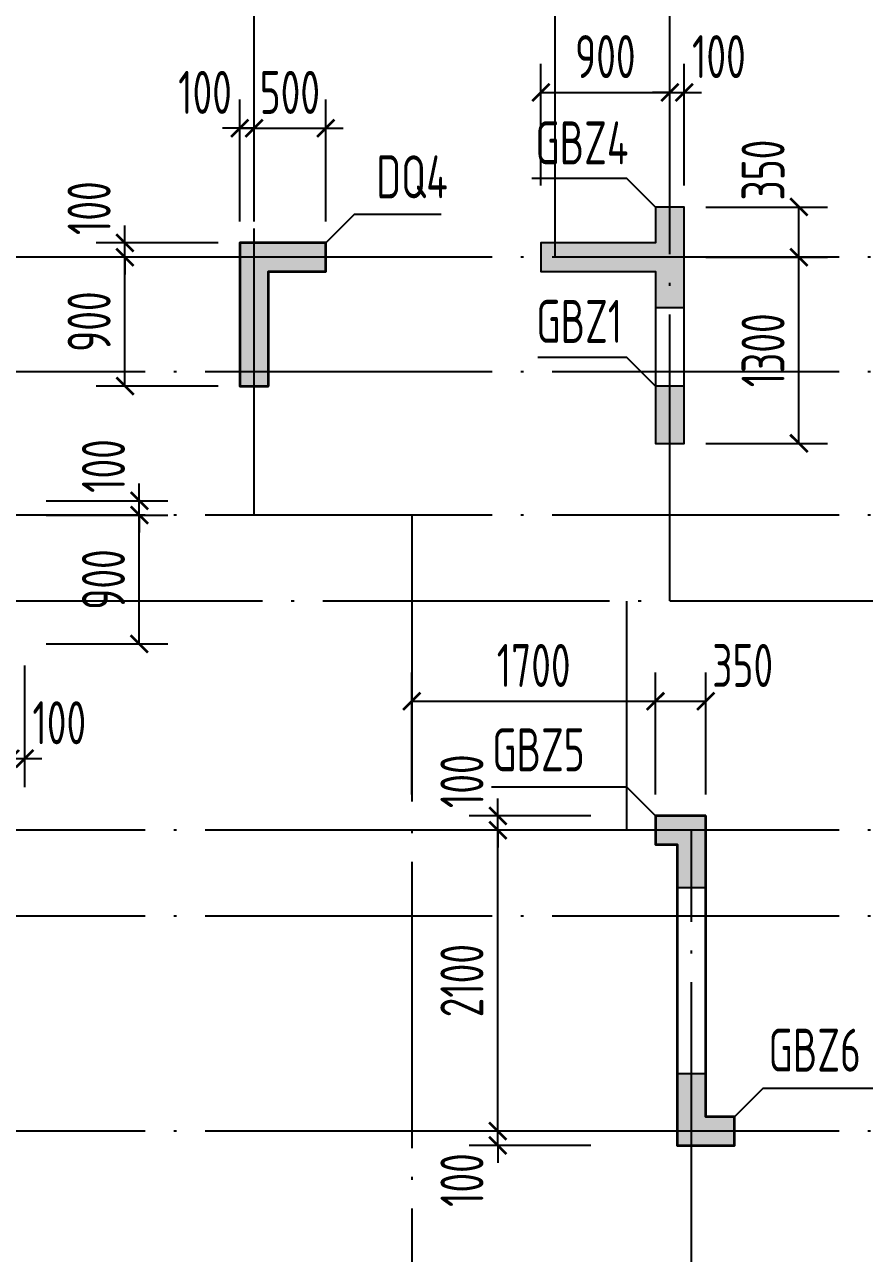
# Model space of a CAD drawing. Extents: x -1058961 to 23600, y -449123 to 2751847.
# Drawn here: x -439023 to -433167, y -249865 to -241287 of the extents above; entities that cross this region are included whole.
import ezdxf
from ezdxf.enums import TextEntityAlignment as Align

# ---------------------------------------------------------------- set-up
doc = ezdxf.new("R2010")
doc.units = 0
doc.header["$LTSCALE"] = 1000
doc.linetypes.add('DOTE', pattern=[2.42, 2, -0.2, 0.02, -0.2])
doc.layers.get('0').update_dxf_attribs({"linetype": 'CONTINUOUS'})
doc.layers.get('DEFPOINTS').update_dxf_attribs({"linetype": 'CONTINUOUS'})
for name, color, linetype in [('A-DOTE', 10, 'DOTE'), ('S-Q墙实线', 6, 'CONTINUOUS'), ('S-Q墙标注', 3, 'CONTINUOUS'), ('S-X详图填充', 252, 'CONTINUOUS'), ('S-X详图实线', 4, 'CONTINUOUS'), ('S-Z柱编号', 6, 'CONTINUOUS')]:
    doc.layers.add(name, color=color, linetype=linetype)
doc.styles.add('TSSD_REIN', font='tssdeng.shx', dxfattribs={"width": 0.7, "height": 300, "bigfont": 'tssdchn.shx'})
doc.styles.add('结构文字', font='zstxt.shx', dxfattribs={"width": 0.7, "bigfont": 'zshz.shx'})
doc.dimstyles.new('STRUCK', dxfattribs={"dimtxt": 400, "dimasz": 121, "dimexe": 200, "dimexo": 150, "dimgap": 115, "dimtad": 1, "dimdec": 0, "dimdsep": 46, "dimtxsty": '结构文字', "dimblk": 'ARCHTICK', "dimcen": 400, "dimclrd": 3, "dimclre": 3, "dimclrt": 7, "dimadec": 0, "dimazin": 0, "dimtfac": 1, "dimtdec": 0, "dimtix": 1, "dimtmove": 2, "dimatfit": 3, "dimldrblk": '_DIMX', "dimfxl": 0, "dimtolj": 1, "dimtzin": 0, "dimarcsym": 0})

# ---------------------------------------------------------------- blocks, each defined once
blk = doc.blocks.new('20210726.16395156')
at = {"layer": 'A-DOTE'}
for p, q in [((12800, 13700), (12800, 18249.9)), ((14900, 15500), (14900, 18249.9)), ((15700, 13100.3), (15700, 18249.9)), ((55600, 15500), (3600, 15500)), ((55600, 14700), (3600, 14700)), ((55600, 13700), (3600, 13700)), ((13900.2, 13700), (13900, 3600)), ((3600, 13100.3), (55600, 13100.3)), ((15400, 11500), (15400, 13100)), ((55600, 11500), (3600, 11500)), ((15850, 3600), (15850, 11500)), ((55600, 10900), (3600, 10900)), ((55600, 9400), (3600, 9400))]:
    blk.add_line(p, q, dxfattribs=at)
blk = doc.blocks.new('_ArchTick')
at = {"color": 0, "linetype": 'ByBlock', "const_width": 0.15}
blk.add_lwpolyline([(-0.5, -0.5), (0.5, 0.5)], dxfattribs=at)
blk = doc.blocks.new('*D770')
at = {"layer": 'DEFPOINTS', "color": 0}
for p in [(-439023.5, -244710.8), (-438223.5, -244710.8), (-439023.5, -245610.8)]:
    blk.add_point(p, dxfattribs=at)
at = {"layer": 'S-Q墙标注', "color": 3, "lineweight": -2}
for p, q in [((-438873.5, -244710.8), (-438023.5, -244710.8)), ((-438223.5, -245610.8), (-438223.5, -244710.8)), ((-438873.5, -245610.8), (-438023.5, -245610.8))]:
    blk.add_line(p, q, dxfattribs=at)
at = {"layer": 'S-Q墙标注', "color": 3, "lineweight": -2, "xscale": 121, "yscale": 121, "zscale": 121}
for p, rotation in [((-438223.5, -244710.8), 90), ((-438223.5, -245610.8), 270)]:
    blk.add_blockref('_ArchTick', p, dxfattribs=dict(at, rotation=rotation))
at = {"layer": 'S-Q墙标注', "color": 7, "insert": (-438473.5, -245160.8), "char_height": 300, "attachment_point": 5, "rotation": 90, "style": 'TSSD_REIN'}
blk.add_mtext('\\A1;900', dxfattribs=at)
blk = doc.blocks.new('_DIMX')
blk.add_line((-150, 0), (150, 0))
at = {"const_width": 50}
blk.add_lwpolyline([(-70, -70), (70, 70)], dxfattribs=at)
blk = doc.blocks.new('*D771')
at = {"layer": 'DEFPOINTS', "color": 0}
for p in [(-439023.5, -244610.8), (-438223.5, -244610.8), (-439023.5, -244710.8)]:
    blk.add_point(p, dxfattribs=at)
at = {"layer": 'S-Q墙标注', "color": 3, "lineweight": -2}
for p, q in [((-438223.5, -244610.8), (-438223.5, -244489.8)), ((-438873.5, -244610.8), (-438023.5, -244610.8)), ((-438223.5, -244710.8), (-438223.5, -244610.8)), ((-438873.5, -244710.8), (-438023.5, -244710.8)), ((-438223.5, -244710.8), (-438223.5, -244831.8))]:
    blk.add_line(p, q, dxfattribs=at)
at = {"layer": 'S-Q墙标注', "color": 3, "lineweight": -2, "xscale": 121, "yscale": 121, "zscale": 121}
for p, rotation in [((-438223.5, -244610.8), 270), ((-438223.5, -244710.8), 90)]:
    blk.add_blockref('_ArchTick', p, dxfattribs=dict(at, rotation=rotation))
at = {"layer": 'S-Q墙标注', "color": 7, "insert": (-438473.5, -244368.8), "char_height": 300, "attachment_point": 5, "rotation": 90, "style": 'TSSD_REIN'}
blk.add_mtext('\\A1;100', dxfattribs=at)
blk = doc.blocks.new('*D773')
at = {"layer": 'DEFPOINTS', "color": 0}
for p in [(-439123.5, -245610.8), (-439023.5, -245610.8), (-439023.5, -246410.8)]:
    blk.add_point(p, dxfattribs=at)
at = {"layer": 'S-Q墙标注', "color": 3, "lineweight": -2}
for p, q in [((-439123.5, -245760.8), (-439123.5, -246610.8)), ((-439023.5, -245760.8), (-439023.5, -246610.8)), ((-439123.5, -246410.8), (-439244.5, -246410.8)), ((-439123.5, -246410.8), (-439023.5, -246410.8)), ((-439023.5, -246410.8), (-438902.5, -246410.8))]:
    blk.add_line(p, q, dxfattribs=at)
at = {"layer": 'S-Q墙标注', "color": 3, "lineweight": -2, "xscale": 121, "yscale": 121, "zscale": 121}
blk.add_blockref('_ArchTick', (-439123.5, -246410.8), dxfattribs=at)
at = {"layer": 'S-Q墙标注', "color": 3, "lineweight": -2, "xscale": 121, "yscale": 121, "zscale": 121, "rotation": 180}
blk.add_blockref('_ArchTick', (-439023.5, -246410.8), dxfattribs=at)
at = {"layer": 'S-Q墙标注', "color": 7, "insert": (-438781.6, -246160.8), "char_height": 300, "attachment_point": 5, "style": 'TSSD_REIN'}
blk.add_mtext('\\A1;100', dxfattribs=at)
blk = doc.blocks.new('*D774')
at = {"layer": 'DEFPOINTS', "color": 0}
for p in [(-438323.5, -242910.8), (-437523.5, -242910.8), (-437523.5, -243810.8)]:
    blk.add_point(p, dxfattribs=at)
at = {"layer": 'S-Q墙标注', "color": 3, "lineweight": -2}
for p, q in [((-437673.5, -242910.8), (-438523.5, -242910.8)), ((-438323.5, -243810.8), (-438323.5, -242910.8)), ((-437673.5, -243810.8), (-438523.5, -243810.8))]:
    blk.add_line(p, q, dxfattribs=at)
at = {"layer": 'S-Q墙标注', "color": 3, "lineweight": -2, "xscale": 121, "yscale": 121, "zscale": 121}
for p, rotation in [((-438323.5, -242910.8), 90), ((-438323.5, -243810.8), 270)]:
    blk.add_blockref('_ArchTick', p, dxfattribs=dict(at, rotation=rotation))
at = {"layer": 'S-Q墙标注', "color": 7, "insert": (-438573.5, -243360.8), "char_height": 300, "attachment_point": 5, "rotation": 90, "style": 'TSSD_REIN'}
blk.add_mtext('\\A1;900', dxfattribs=at)
blk = doc.blocks.new('*D775')
at = {"layer": 'DEFPOINTS', "color": 0}
for p in [(-438323.5, -242810.8), (-437523.5, -242810.8), (-437523.5, -242910.8)]:
    blk.add_point(p, dxfattribs=at)
at = {"layer": 'S-Q墙标注', "color": 3, "lineweight": -2}
for p, q in [((-438323.5, -242810.8), (-438323.5, -242689.8)), ((-437673.5, -242810.8), (-438523.5, -242810.8)), ((-438323.5, -242910.8), (-438323.5, -242810.8)), ((-437673.5, -242910.8), (-438523.5, -242910.8)), ((-438323.5, -242910.8), (-438323.5, -243031.8))]:
    blk.add_line(p, q, dxfattribs=at)
at = {"layer": 'S-Q墙标注', "color": 3, "lineweight": -2, "xscale": 121, "yscale": 121, "zscale": 121}
for p, rotation in [((-438323.5, -242810.8), 270), ((-438323.5, -242910.8), 90)]:
    blk.add_blockref('_ArchTick', p, dxfattribs=dict(at, rotation=rotation))
at = {"layer": 'S-Q墙标注', "color": 7, "insert": (-438573.5, -242568.8), "char_height": 300, "attachment_point": 5, "rotation": 90, "style": 'TSSD_REIN'}
blk.add_mtext('\\A1;100', dxfattribs=at)
blk = doc.blocks.new('*D776')
at = {"layer": 'DEFPOINTS', "color": 0}
for p in [(-437423.5, -242010.8), (-437523.5, -242810.8), (-437423.5, -242810.8)]:
    blk.add_point(p, dxfattribs=at)
at = {"layer": 'S-Q墙标注', "color": 3, "lineweight": -2}
for p, q in [((-437523.5, -242660.8), (-437523.5, -241810.8)), ((-437423.5, -242660.8), (-437423.5, -241810.8)), ((-437523.5, -242010.8), (-437644.5, -242010.8)), ((-437523.5, -242010.8), (-437423.5, -242010.8)), ((-437423.5, -242010.8), (-437302.5, -242010.8))]:
    blk.add_line(p, q, dxfattribs=at)
at = {"layer": 'S-Q墙标注', "color": 3, "lineweight": -2, "xscale": 121, "yscale": 121, "zscale": 121}
blk.add_blockref('_ArchTick', (-437523.5, -242010.8), dxfattribs=at)
at = {"layer": 'S-Q墙标注', "color": 3, "lineweight": -2, "xscale": 121, "yscale": 121, "zscale": 121, "rotation": 180}
blk.add_blockref('_ArchTick', (-437423.5, -242010.8), dxfattribs=at)
at = {"layer": 'S-Q墙标注', "color": 7, "insert": (-437765.4, -241760.8), "char_height": 300, "attachment_point": 5, "style": 'TSSD_REIN'}
blk.add_mtext('\\A1;100', dxfattribs=at)
blk = doc.blocks.new('*D777')
at = {"layer": 'DEFPOINTS', "color": 0}
for p in [(-436923.6, -242010.8), (-437423.5, -242810.8), (-436923.6, -242810.8)]:
    blk.add_point(p, dxfattribs=at)
at = {"layer": 'S-Q墙标注', "color": 3, "lineweight": -2}
for p, q in [((-437423.5, -242660.8), (-437423.5, -241810.8)), ((-436923.6, -242660.8), (-436923.6, -241810.8)), ((-437423.5, -242010.8), (-437544.5, -242010.8)), ((-437423.5, -242010.8), (-436923.6, -242010.8)), ((-436923.6, -242010.8), (-436802.6, -242010.8))]:
    blk.add_line(p, q, dxfattribs=at)
at = {"layer": 'S-Q墙标注', "color": 3, "lineweight": -2, "xscale": 121, "yscale": 121, "zscale": 121}
blk.add_blockref('_ArchTick', (-437423.5, -242010.8), dxfattribs=at)
at = {"layer": 'S-Q墙标注', "color": 3, "lineweight": -2, "xscale": 121, "yscale": 121, "zscale": 121, "rotation": 180}
blk.add_blockref('_ArchTick', (-436923.6, -242010.8), dxfattribs=at)
at = {"layer": 'S-Q墙标注', "color": 7, "insert": (-437173.5, -241760.8), "char_height": 300, "attachment_point": 5, "style": 'TSSD_REIN'}
blk.add_mtext('\\A1;500', dxfattribs=at)
blk = doc.blocks.new('*D778')
at = {"layer": 'DEFPOINTS', "color": 0}
for p in [(-435723.6, -249010.8), (-434923.6, -249010.8), (-434923.6, -249110.8)]:
    blk.add_point(p, dxfattribs=at)
at = {"layer": 'S-Q墙标注', "color": 3, "lineweight": -2}
for p, q in [((-435723.6, -249010.8), (-435723.6, -248889.8)), ((-435073.6, -249010.8), (-435923.6, -249010.8)), ((-435723.6, -249110.8), (-435723.6, -249010.8)), ((-435073.6, -249110.8), (-435923.6, -249110.8)), ((-435723.6, -249110.8), (-435723.6, -249231.8))]:
    blk.add_line(p, q, dxfattribs=at)
at = {"layer": 'S-Q墙标注', "color": 3, "lineweight": -2, "xscale": 121, "yscale": 121, "zscale": 121}
for p, rotation in [((-435723.6, -249010.8), 270), ((-435723.6, -249110.8), 90)]:
    blk.add_blockref('_ArchTick', p, dxfattribs=dict(at, rotation=rotation))
at = {"layer": 'S-Q墙标注', "color": 7, "insert": (-435973.6, -249352.7), "char_height": 300, "attachment_point": 5, "rotation": 90, "style": 'TSSD_REIN'}
blk.add_mtext('\\A1;100', dxfattribs=at)
blk = doc.blocks.new('*D779')
at = {"layer": 'DEFPOINTS', "color": 0}
for p in [(-435723.6, -246910.8), (-434923.6, -246910.8), (-434923.6, -249010.8)]:
    blk.add_point(p, dxfattribs=at)
at = {"layer": 'S-Q墙标注', "color": 3, "lineweight": -2}
for p, q in [((-435073.6, -246910.8), (-435923.6, -246910.8)), ((-435723.6, -249010.8), (-435723.6, -246910.8)), ((-435073.6, -249010.8), (-435923.6, -249010.8))]:
    blk.add_line(p, q, dxfattribs=at)
at = {"layer": 'S-Q墙标注', "color": 3, "lineweight": -2, "xscale": 121, "yscale": 121, "zscale": 121}
for p, rotation in [((-435723.6, -246910.8), 90), ((-435723.6, -249010.8), 270)]:
    blk.add_blockref('_ArchTick', p, dxfattribs=dict(at, rotation=rotation))
at = {"layer": 'S-Q墙标注', "color": 7, "insert": (-435973.6, -247960.8), "char_height": 300, "attachment_point": 5, "rotation": 90, "style": 'TSSD_REIN'}
blk.add_mtext('\\A1;2100', dxfattribs=at)
blk = doc.blocks.new('*D780')
at = {"layer": 'DEFPOINTS', "color": 0}
for p in [(-435723.6, -246810.8), (-434923.6, -246810.8), (-434923.6, -246910.8)]:
    blk.add_point(p, dxfattribs=at)
at = {"layer": 'S-Q墙标注', "color": 3, "lineweight": -2}
for p, q in [((-435723.6, -246810.8), (-435723.6, -246689.8)), ((-435073.6, -246810.8), (-435923.6, -246810.8)), ((-435723.6, -246910.8), (-435723.6, -246810.8)), ((-435073.6, -246910.8), (-435923.6, -246910.8)), ((-435723.6, -246910.8), (-435723.6, -247031.8))]:
    blk.add_line(p, q, dxfattribs=at)
at = {"layer": 'S-Q墙标注', "color": 3, "lineweight": -2, "xscale": 121, "yscale": 121, "zscale": 121}
for p, rotation in [((-435723.6, -246810.8), 270), ((-435723.6, -246910.8), 90)]:
    blk.add_blockref('_ArchTick', p, dxfattribs=dict(at, rotation=rotation))
at = {"layer": 'S-Q墙标注', "color": 7, "insert": (-435973.6, -246568.8), "char_height": 300, "attachment_point": 5, "rotation": 90, "style": 'TSSD_REIN'}
blk.add_mtext('\\A1;100', dxfattribs=at)
blk = doc.blocks.new('*D1028')
at = {"layer": 'DEFPOINTS', "color": 0}
for p in [(-434273.5, -246010.8), (-434623.5, -246810.8), (-434273.5, -246810.8)]:
    blk.add_point(p, dxfattribs=at)
at = {"layer": 'S-Q墙标注', "color": 3, "lineweight": -2}
for p, q in [((-434623.5, -246660.8), (-434623.5, -245810.8)), ((-434273.5, -246660.8), (-434273.5, -245810.8)), ((-434623.5, -246010.8), (-434273.5, -246010.8))]:
    blk.add_line(p, q, dxfattribs=at)
at = {"layer": 'S-Q墙标注', "color": 3, "lineweight": -2, "xscale": 121, "yscale": 121, "zscale": 121, "rotation": 180}
blk.add_blockref('_ArchTick', (-434623.5, -246010.8), dxfattribs=at)
at = {"layer": 'S-Q墙标注', "color": 3, "lineweight": -2, "xscale": 121, "yscale": 121, "zscale": 121}
blk.add_blockref('_ArchTick', (-434273.5, -246010.8), dxfattribs=at)
at = {"layer": 'S-Q墙标注', "color": 7, "insert": (-434015.4, -245760.8), "char_height": 300, "attachment_point": 5, "style": 'TSSD_REIN'}
blk.add_mtext('\\A1;350', dxfattribs=at)
blk = doc.blocks.new('*D1029')
at = {"layer": 'DEFPOINTS', "color": 0}
for p in [(-434623.5, -246010.8), (-436323.3, -246810.8), (-434623.5, -246810.8)]:
    blk.add_point(p, dxfattribs=at)
at = {"layer": 'S-Q墙标注', "color": 3, "lineweight": -2}
for p, q in [((-436323.3, -246660.8), (-436323.3, -245810.8)), ((-434623.5, -246660.8), (-434623.5, -245810.8)), ((-436323.3, -246010.8), (-434623.5, -246010.8))]:
    blk.add_line(p, q, dxfattribs=at)
at = {"layer": 'S-Q墙标注', "color": 3, "lineweight": -2, "xscale": 121, "yscale": 121, "zscale": 121, "rotation": 180}
blk.add_blockref('_ArchTick', (-436323.3, -246010.8), dxfattribs=at)
at = {"layer": 'S-Q墙标注', "color": 3, "lineweight": -2, "xscale": 121, "yscale": 121, "zscale": 121}
blk.add_blockref('_ArchTick', (-434623.5, -246010.8), dxfattribs=at)
at = {"layer": 'S-Q墙标注', "color": 7, "insert": (-435473.4, -245760.8), "char_height": 300, "attachment_point": 5, "style": 'TSSD_REIN'}
blk.add_mtext('\\A1;1700', dxfattribs=at)
blk = doc.blocks.new('*D1252')
at = {"layer": 'DEFPOINTS', "color": 0}
for p in [(-434423.5, -242910.8), (-433623.5, -242910.8), (-434423.5, -244210.8)]:
    blk.add_point(p, dxfattribs=at)
at = {"layer": 'S-Q墙标注', "color": 3, "lineweight": -2}
for p, q in [((-434273.5, -242910.8), (-433423.5, -242910.8)), ((-433623.5, -244210.8), (-433623.5, -242910.8)), ((-434273.5, -244210.8), (-433423.5, -244210.8))]:
    blk.add_line(p, q, dxfattribs=at)
at = {"layer": 'S-Q墙标注', "color": 3, "lineweight": -2, "xscale": 121, "yscale": 121, "zscale": 121}
for p, rotation in [((-433623.5, -242910.8), 90), ((-433623.5, -244210.8), 270)]:
    blk.add_blockref('_ArchTick', p, dxfattribs=dict(at, rotation=rotation))
at = {"layer": 'S-Q墙标注', "color": 7, "insert": (-433873.5, -243560.8), "char_height": 300, "attachment_point": 5, "rotation": 90, "style": 'TSSD_REIN'}
blk.add_mtext('\\A1;1300', dxfattribs=at)
blk = doc.blocks.new('*D1253')
at = {"layer": 'DEFPOINTS', "color": 0}
for p in [(-434423.5, -242560.8), (-433623.5, -242560.8), (-434423.5, -242910.8)]:
    blk.add_point(p, dxfattribs=at)
at = {"layer": 'S-Q墙标注', "color": 3, "lineweight": -2}
for p, q in [((-434273.5, -242560.8), (-433423.5, -242560.8)), ((-433623.5, -242910.8), (-433623.5, -242560.8)), ((-434273.5, -242910.8), (-433423.5, -242910.8))]:
    blk.add_line(p, q, dxfattribs=at)
at = {"layer": 'S-Q墙标注', "color": 3, "lineweight": -2, "xscale": 121, "yscale": 121, "zscale": 121}
for p, rotation in [((-433623.5, -242560.8), 90), ((-433623.5, -242910.8), 270)]:
    blk.add_blockref('_ArchTick', p, dxfattribs=dict(at, rotation=rotation))
at = {"layer": 'S-Q墙标注', "color": 7, "insert": (-433873.5, -242302.7), "char_height": 300, "attachment_point": 5, "rotation": 90, "style": 'TSSD_REIN'}
blk.add_mtext('\\A1;350', dxfattribs=at)
blk = doc.blocks.new('*D1254')
at = {"layer": 'DEFPOINTS', "color": 0}
for p in [(-434523.5, -241760.8), (-435423.6, -242560.8), (-434523.5, -242560.8)]:
    blk.add_point(p, dxfattribs=at)
at = {"layer": 'S-Q墙标注', "color": 3, "lineweight": -2}
for p, q in [((-435423.6, -242410.8), (-435423.6, -241560.8)), ((-434523.5, -242410.8), (-434523.5, -241560.8)), ((-435423.6, -241760.8), (-434523.5, -241760.8))]:
    blk.add_line(p, q, dxfattribs=at)
at = {"layer": 'S-Q墙标注', "color": 3, "lineweight": -2, "xscale": 121, "yscale": 121, "zscale": 121, "rotation": 180}
blk.add_blockref('_ArchTick', (-435423.6, -241760.8), dxfattribs=at)
at = {"layer": 'S-Q墙标注', "color": 3, "lineweight": -2, "xscale": 121, "yscale": 121, "zscale": 121}
blk.add_blockref('_ArchTick', (-434523.5, -241760.8), dxfattribs=at)
at = {"layer": 'S-Q墙标注', "color": 7, "insert": (-434973.6, -241510.8), "char_height": 300, "attachment_point": 5, "style": 'TSSD_REIN'}
blk.add_mtext('\\A1;900', dxfattribs=at)
blk = doc.blocks.new('*D1255')
at = {"layer": 'DEFPOINTS', "color": 0}
for p in [(-434423.5, -241760.8), (-434523.5, -242560.8), (-434423.5, -242560.8)]:
    blk.add_point(p, dxfattribs=at)
at = {"layer": 'S-Q墙标注', "color": 3, "lineweight": -2}
for p, q in [((-434523.5, -242410.8), (-434523.5, -241560.8)), ((-434423.5, -242410.8), (-434423.5, -241560.8)), ((-434523.5, -241760.8), (-434644.5, -241760.8)), ((-434523.5, -241760.8), (-434423.5, -241760.8)), ((-434423.5, -241760.8), (-434302.5, -241760.8))]:
    blk.add_line(p, q, dxfattribs=at)
at = {"layer": 'S-Q墙标注', "color": 3, "lineweight": -2, "xscale": 121, "yscale": 121, "zscale": 121}
blk.add_blockref('_ArchTick', (-434523.5, -241760.8), dxfattribs=at)
at = {"layer": 'S-Q墙标注', "color": 3, "lineweight": -2, "xscale": 121, "yscale": 121, "zscale": 121, "rotation": 180}
blk.add_blockref('_ArchTick', (-434423.5, -241760.8), dxfattribs=at)
at = {"layer": 'S-Q墙标注', "color": 7, "insert": (-434181.6, -241510.8), "char_height": 300, "attachment_point": 5, "style": 'TSSD_REIN'}
blk.add_mtext('\\A1;100', dxfattribs=at)

msp = doc.modelspace()

# ---------------------------------------------------------------- hatches: boundary and pattern name
at = {"layer": 'S-X详图填充'}
h = msp.add_hatch(color=256, dxfattribs=at)
h.dxf.hatch_style = 1
h.paths.add_polyline_path([(-434623.49, -243261.23), (-434423.49, -243261.23), (-434423.5, -242560.77), (-434623.5, -242560.77), (-434623.5, -242810.77), (-435423.62, -242810.77), (-435423.62, -243010.77), (-434623.5, -243010.77)])
h = msp.add_hatch(color=256, dxfattribs=at)
h.dxf.hatch_style = 1
h.paths.add_polyline_path([(-437323.5, -243010.77), (-436923.58, -243010.77), (-436923.58, -242810.77), (-437523.5, -242810.77), (-437523.5, -243810.77), (-437323.5, -243810.77)])
h = msp.add_hatch(color=256, dxfattribs=at)
h.dxf.hatch_style = 1
h.paths.add_polyline_path([(-434423.5, -243810.77), (-434623.5, -243810.77), (-434623.5, -244210.77), (-434423.5, -244210.77)])
h = msp.add_hatch(color=256, dxfattribs=at)
h.dxf.hatch_style = 1
h.paths.add_polyline_path([(-434473.5, -247310.77), (-434273.5, -247310.77), (-434273.5, -246810.77), (-434623.5, -246810.77), (-434623.5, -247010.77), (-434473.5, -247010.77)])
h = msp.add_hatch(color=256, dxfattribs=at)
h.dxf.hatch_style = 1
h.paths.add_polyline_path([(-434273.5, -248610.77), (-434473.5, -248610.77), (-434473.5, -249110.77), (-434073.5, -249110.77), (-434073.5, -248910.77), (-434273.5, -248910.77)])

# ---------------------------------------------------------------- linework, layer by layer
at = {"layer": 'S-Q墙实线'}
msp.add_lwpolyline([(-434423.5, -242910.77), (-434423.5, -242560.77), (-434623.5, -242560.77), (-434623.5, -242810.77), (-435423.62, -242810.77), (-435423.62, -243010.77), (-434623.5, -243010.77), (-434623.5, -244210.77), (-434423.5, -244210.77), (-434423.5, -242910.77)], dxfattribs=at)
at = {"layer": 'S-Q墙实线', "lineweight": 35}
for points in [[(-437323.5, -243810.77), (-437323.5, -243010.77), (-436923.58, -243010.77), (-436923.58, -242810.77), (-437523.5, -242810.77), (-437523.5, -243810.77)], [(-434273.5, -246810.77), (-434623.5, -246810.77), (-434623.5, -247010.77), (-434473.5, -247010.77), (-434473.5, -247510.77), (-434473.5, -247960.77), (-434473.5, -249110.77), (-434073.5, -249110.77), (-434073.5, -248910.77), (-434273.5, -248910.77), (-434273.5, -247960.77), (-434273.5, -247510.77)]]:
    msp.add_lwpolyline(points, close=True, dxfattribs=at)
at = {"layer": 'S-X详图实线'}
for points in [[(-434623.5, -243261.23), (-434423.5, -243261.23), (-434423.5, -242560.77), (-434623.5, -242560.77), (-434623.5, -242810.77), (-435423.62, -242810.77), (-435423.62, -243010.77), (-434623.5, -243010.77), (-434623.5, -243010.77)], [(-437323.5, -243010.77), (-436923.58, -243010.77), (-436923.58, -242810.77), (-437523.5, -242810.77), (-437523.5, -243810.77), (-437323.5, -243810.77), (-437323.5, -243010.77)], [(-434423.5, -243810.77), (-434623.5, -243810.77), (-434623.5, -244210.77), (-434423.5, -244210.77), (-434423.5, -243810.77)], [(-434473.5, -247310.77), (-434273.5, -247310.77), (-434273.5, -246810.77), (-434623.5, -246810.77), (-434623.5, -247010.77), (-434473.5, -247010.77), (-434473.5, -247310.77)], [(-434273.5, -248610.77), (-434473.5, -248610.77), (-434473.5, -249110.77), (-434073.5, -249110.77), (-434073.5, -248910.77), (-434273.5, -248910.77), (-434273.5, -248610.77)]]:
    msp.add_lwpolyline(points, close=True, dxfattribs=at)
at = {"layer": 'S-Z柱编号', "color": 7}
for points in [[(-434623.5, -242560.77), (-434823.5, -242360.77), (-435485.1, -242360.77)], [(-436923.58, -242810.77), (-436723.58, -242610.77), (-436117.78, -242610.77)], [(-434623.49, -243810.77), (-434823.49, -243610.77), (-435443.58, -243610.77)], [(-434623.5, -246810.77), (-434823.5, -246610.77), (-435768.28, -246610.77)], [(-434073.5, -248910.77), (-433873.5, -248710.77), (-433065.26, -248710.77)]]:
    msp.add_lwpolyline(points, dxfattribs=at)

# ---------------------------------------------------------------- block references
at = {"layer": 'A-DOTE'}
msp.add_blockref('20210726.16395156', (-450223.49, -258410.82), dxfattribs=at)

# ---------------------------------------------------------------- texts
at = {"layer": 'S-Z柱编号', "color": 7, "style": 'TSSD_REIN', "width": 0.7}
for s, p in [('GBZ4', (-435461.84, -242353.02)), ('DQ4', (-436570.3, -242589.94)), ('GBZ1', (-435455.18, -243599.06)), ('GBZ5', (-435762.48, -246589.55)), ('GBZ6', (-433835.95, -248685.79))]:
    msp.add_text(s, height=300, dxfattribs=at).set_placement(p, align=Align.BOTTOM_LEFT)

# ---------------------------------------------------------------- dimensions: what is measured, and where the dimension line sits
at = {"layer": 'S-Q墙标注'}
for base, p1, p2, picture, middle in [((-434523.51, -241760.77), (-435423.62, -242560.77), (-434523.51, -242560.77), '*D1254', (-434973.56, -241510.77)), ((-436923.58, -242010.77), (-437423.49, -242810.77), (-436923.58, -242810.77), '*D777', (-437173.54, -241760.77)), ((-434623.5, -246010.77), (-436323.31, -246810.77), (-434623.5, -246810.77), '*D1029', (-435473.4, -245760.77))]:
    dim = msp.add_linear_dim(base=base, p1=p1, p2=p2, dimstyle='STRUCK', override={"dimtxt": 300, "dimgap": 100, "dimtxsty": 'TSSD_REIN'}, dxfattribs=at)
    dim.commit()
    dim.dimension.update_dxf_attribs({"geometry": picture, "text_midpoint": middle})
for base, p1, p2, picture, middle in [((-434423.5, -241760.77), (-434523.51, -242560.77), (-434423.5, -242560.77), '*D1255', (-434181.57, -241510.77)), ((-437423.49, -242010.77), (-437523.5, -242810.77), (-437423.49, -242810.77), '*D776', (-437765.42, -241760.77)), ((-434273.5, -246010.77), (-434623.5, -246810.77), (-434273.5, -246810.77), '*D1028', (-434015.42, -245760.77)), ((-439023.48, -246410.77), (-439123.49, -245610.77), (-439023.48, -245610.77), '*D773', (-438781.56, -246160.77))]:
    dim = msp.add_linear_dim(base=base, p1=p1, p2=p2, dimstyle='STRUCK', override={"dimtxt": 300, "dimgap": 100, "dimtxsty": 'TSSD_REIN'}, dxfattribs=at)
    dim.commit()
    dim.dimension.update_dxf_attribs({"geometry": picture, "text_midpoint": middle, "dimtype": 160})
for base, p1, p2, picture, middle in [((-433623.5, -242560.77), (-434423.5, -242910.77), (-434423.5, -242560.77), '*D1253', (-433873.5, -242302.69)), ((-438323.5, -242810.77), (-437523.5, -242910.77), (-437523.5, -242810.77), '*D775', (-438573.5, -242568.85)), ((-438223.48, -244610.77), (-439023.48, -244710.77), (-439023.48, -244610.77), '*D771', (-438473.48, -244368.85)), ((-435723.56, -246810.77), (-434923.56, -246910.77), (-434923.56, -246810.77), '*D780', (-435973.56, -246568.85)), ((-435723.56, -249010.77), (-434923.56, -249110.77), (-434923.56, -249010.77), '*D778', (-435973.56, -249352.69))]:
    dim = msp.add_linear_dim(base=base, p1=p1, p2=p2, angle=90, dimstyle='STRUCK', override={"dimtxt": 300, "dimgap": 100, "dimtxsty": 'TSSD_REIN'}, dxfattribs=at)
    dim.commit()
    dim.dimension.update_dxf_attribs({"geometry": picture, "text_midpoint": middle, "dimtype": 160})
for base, p1, p2, picture, middle in [((-438323.5, -242910.77), (-437523.5, -243810.77), (-437523.5, -242910.77), '*D774', (-438573.5, -243360.77)), ((-433623.5, -242910.77), (-434423.5, -244210.77), (-434423.5, -242910.77), '*D1252', (-433873.5, -243560.77)), ((-438223.48, -244710.77), (-439023.48, -245610.77), (-439023.48, -244710.77), '*D770', (-438473.48, -245160.77)), ((-435723.56, -246910.77), (-434923.56, -249010.77), (-434923.56, -246910.77), '*D779', (-435973.56, -247960.77))]:
    dim = msp.add_linear_dim(base=base, p1=p1, p2=p2, angle=90, dimstyle='STRUCK', override={"dimtxt": 300, "dimgap": 100, "dimtxsty": 'TSSD_REIN'}, dxfattribs=at)
    dim.commit()
    dim.dimension.update_dxf_attribs({"geometry": picture, "text_midpoint": middle})

doc.saveas('drawing.dxf')
